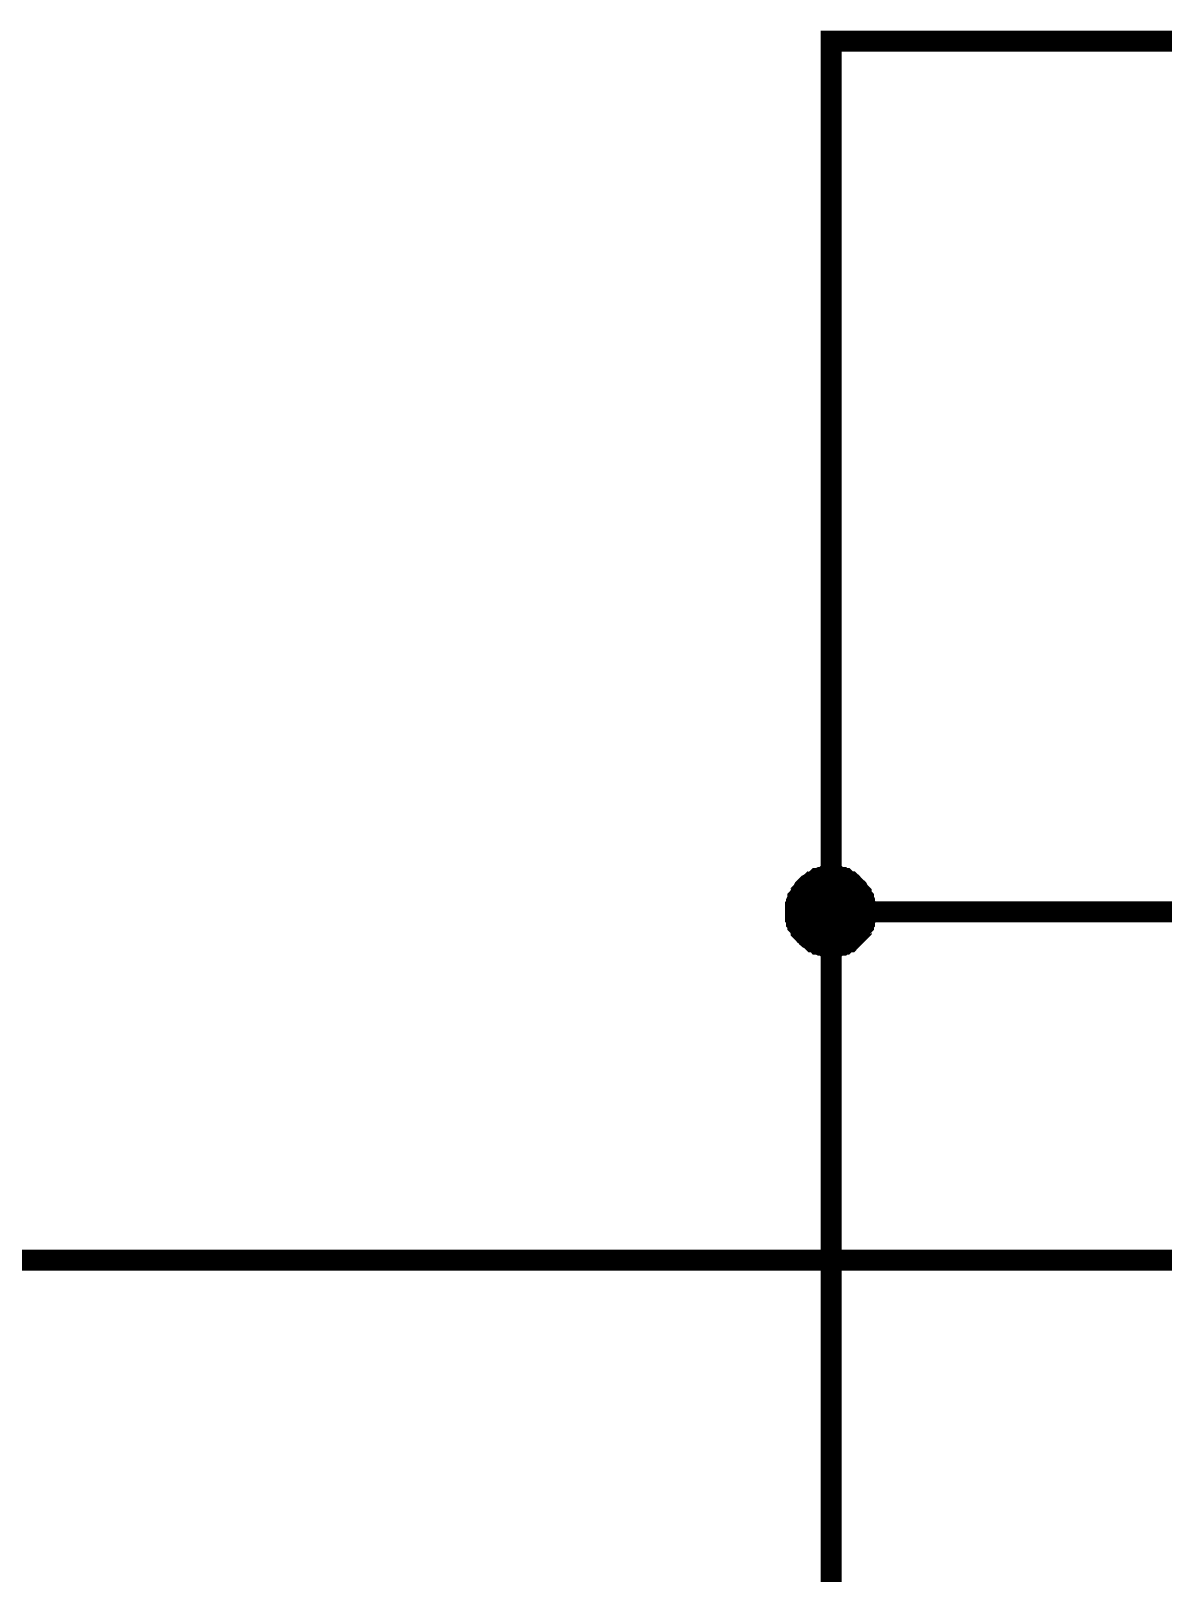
# Model space of a CAD drawing. Header units: millimetres. Extents: x -2024 to 917, y -725 to 13.
# Drawn here: x -1897.92 to -1881.66, y -163.67 to -141.52 of the extents above; entities that cross this region are included whole.
import ezdxf

# ---------------------------------------------------------------- set-up
doc = ezdxf.new("R2010")
doc.units = ezdxf.units.MM

msp = doc.modelspace()

# ---------------------------------------------------------------- linework, layer by layer
at = {"color": 7}
for points, const_width in [([(-1886.425, -154.169), (-1886.425, -141.667), (-1883.926, -141.667)], 0.3), ([(-1881.427, -141.667), (-1883.926, -141.667)], 0.3), ([(-1886.938, -154.169), (-1886.938, -154.136), (-1886.938, -154.12), (-1886.938, -154.087), (-1886.922, -154.07), (-1886.922, -154.037), (-1886.922, -154.02), (-1886.905, -153.987), (-1886.905, -153.971), (-1886.889, -153.954), (-1886.872, -153.921), (-1886.855, -153.904), (-1886.855, -153.888), (-1886.839, -153.871), (-1886.822, -153.838), (-1886.806, -153.822), (-1886.789, -153.805), (-1886.773, -153.789), (-1886.756, -153.772), (-1886.723, -153.755), (-1886.707, -153.739), (-1886.69, -153.739), (-1886.673, -153.722), (-1886.64, -153.706), (-1886.624, -153.689), (-1886.607, -153.689), (-1886.574, -153.673), (-1886.558, -153.673), (-1886.524, -153.673), (-1886.508, -153.656), (-1886.475, -153.656), (-1886.458, -153.656), (-1886.425, -153.656)], 0.3), ([(-1886.938, -154.169), (-1886.938, -154.136), (-1886.938, -154.12), (-1886.938, -154.087), (-1886.922, -154.07), (-1886.922, -154.037), (-1886.922, -154.02), (-1886.905, -153.987), (-1886.905, -153.971), (-1886.889, -153.954), (-1886.872, -153.921), (-1886.855, -153.904), (-1886.855, -153.888), (-1886.839, -153.871), (-1886.822, -153.838), (-1886.806, -153.822), (-1886.789, -153.805), (-1886.773, -153.789), (-1886.756, -153.772), (-1886.723, -153.755), (-1886.707, -153.739), (-1886.69, -153.739), (-1886.673, -153.722), (-1886.64, -153.706), (-1886.624, -153.689), (-1886.607, -153.689), (-1886.574, -153.673), (-1886.558, -153.673), (-1886.524, -153.673), (-1886.508, -153.656), (-1886.475, -153.656), (-1886.458, -153.656), (-1886.425, -153.656)], 0.3), ([(-1886.938, -154.169), (-1886.938, -154.136), (-1886.938, -154.12), (-1886.938, -154.087), (-1886.922, -154.07), (-1886.922, -154.037), (-1886.922, -154.02), (-1886.905, -153.987), (-1886.905, -153.971), (-1886.889, -153.954), (-1886.872, -153.921), (-1886.855, -153.904), (-1886.855, -153.888), (-1886.839, -153.871), (-1886.822, -153.838), (-1886.806, -153.822), (-1886.789, -153.805), (-1886.773, -153.789), (-1886.756, -153.772), (-1886.723, -153.755), (-1886.707, -153.739), (-1886.69, -153.739), (-1886.673, -153.722), (-1886.64, -153.706), (-1886.624, -153.689), (-1886.607, -153.689), (-1886.574, -153.673), (-1886.558, -153.673), (-1886.524, -153.673), (-1886.508, -153.656), (-1886.475, -153.656), (-1886.458, -153.656), (-1886.425, -153.656)], 0.3), ([(-1886.938, -154.169), (-1886.938, -154.136), (-1886.938, -154.12), (-1886.938, -154.087), (-1886.922, -154.07), (-1886.922, -154.037), (-1886.922, -154.02), (-1886.905, -153.987), (-1886.905, -153.971), (-1886.889, -153.954), (-1886.872, -153.921), (-1886.855, -153.904), (-1886.855, -153.888), (-1886.839, -153.871), (-1886.822, -153.838), (-1886.806, -153.822), (-1886.789, -153.805), (-1886.773, -153.789), (-1886.756, -153.772), (-1886.723, -153.755), (-1886.707, -153.739), (-1886.69, -153.739), (-1886.673, -153.722), (-1886.64, -153.706), (-1886.624, -153.689), (-1886.607, -153.689), (-1886.574, -153.673), (-1886.558, -153.673), (-1886.524, -153.673), (-1886.508, -153.656), (-1886.475, -153.656), (-1886.458, -153.656), (-1886.425, -153.656)], 0.3), ([(-1886.938, -154.169), (-1886.938, -154.136), (-1886.938, -154.12), (-1886.938, -154.087), (-1886.922, -154.07), (-1886.922, -154.037), (-1886.922, -154.02), (-1886.905, -153.987), (-1886.905, -153.971), (-1886.889, -153.954), (-1886.872, -153.921), (-1886.855, -153.904), (-1886.855, -153.888), (-1886.839, -153.871), (-1886.822, -153.838), (-1886.806, -153.822), (-1886.789, -153.805), (-1886.773, -153.789), (-1886.756, -153.772), (-1886.723, -153.755), (-1886.707, -153.739), (-1886.69, -153.739), (-1886.673, -153.722), (-1886.64, -153.706), (-1886.624, -153.689), (-1886.607, -153.689), (-1886.574, -153.673), (-1886.558, -153.673), (-1886.524, -153.673), (-1886.508, -153.656), (-1886.475, -153.656), (-1886.458, -153.656), (-1886.425, -153.656)], 0.0991), ([(-1886.938, -154.169), (-1886.938, -154.136), (-1886.938, -154.12), (-1886.938, -154.087), (-1886.922, -154.07), (-1886.922, -154.037), (-1886.922, -154.02), (-1886.905, -153.987), (-1886.905, -153.971), (-1886.889, -153.954), (-1886.872, -153.921), (-1886.855, -153.904), (-1886.855, -153.888), (-1886.839, -153.871), (-1886.822, -153.838), (-1886.806, -153.822), (-1886.789, -153.805), (-1886.773, -153.789), (-1886.756, -153.772), (-1886.723, -153.755), (-1886.707, -153.739), (-1886.69, -153.739), (-1886.673, -153.722), (-1886.64, -153.706), (-1886.624, -153.689), (-1886.607, -153.689), (-1886.574, -153.673), (-1886.558, -153.673), (-1886.524, -153.673), (-1886.508, -153.656), (-1886.475, -153.656), (-1886.458, -153.656), (-1886.425, -153.656)], 0.0991), ([(-1886.938, -154.169), (-1886.938, -154.136), (-1886.938, -154.12), (-1886.938, -154.087), (-1886.922, -154.07), (-1886.922, -154.037), (-1886.922, -154.02), (-1886.905, -153.987), (-1886.905, -153.971), (-1886.889, -153.954), (-1886.872, -153.921), (-1886.855, -153.904), (-1886.855, -153.888), (-1886.839, -153.871), (-1886.822, -153.838), (-1886.806, -153.822), (-1886.789, -153.805), (-1886.773, -153.789), (-1886.756, -153.772), (-1886.723, -153.755), (-1886.707, -153.739), (-1886.69, -153.739), (-1886.673, -153.722), (-1886.64, -153.706), (-1886.624, -153.689), (-1886.607, -153.689), (-1886.574, -153.673), (-1886.558, -153.673), (-1886.524, -153.673), (-1886.508, -153.656), (-1886.475, -153.656), (-1886.458, -153.656), (-1886.425, -153.656)], 0.0991), ([(-1886.938, -154.169), (-1886.938, -154.136), (-1886.938, -154.12), (-1886.938, -154.087), (-1886.922, -154.07), (-1886.922, -154.037), (-1886.922, -154.02), (-1886.905, -153.987), (-1886.905, -153.971), (-1886.889, -153.954), (-1886.872, -153.921), (-1886.855, -153.904), (-1886.855, -153.888), (-1886.839, -153.871), (-1886.822, -153.838), (-1886.806, -153.822), (-1886.789, -153.805), (-1886.773, -153.789), (-1886.756, -153.772), (-1886.723, -153.755), (-1886.707, -153.739), (-1886.69, -153.739), (-1886.673, -153.722), (-1886.64, -153.706), (-1886.624, -153.689), (-1886.607, -153.689), (-1886.574, -153.673), (-1886.558, -153.673), (-1886.524, -153.673), (-1886.508, -153.656), (-1886.475, -153.656), (-1886.458, -153.656), (-1886.425, -153.656)], 0.0991), ([(-1886.425, -153.656), (-1886.425, -153.656)], 0.3), ([(-1886.425, -153.656), (-1886.392, -153.656), (-1886.375, -153.656), (-1886.342, -153.656), (-1886.326, -153.673), (-1886.293, -153.673), (-1886.276, -153.673), (-1886.26, -153.689), (-1886.227, -153.689), (-1886.21, -153.706), (-1886.193, -153.722), (-1886.16, -153.739), (-1886.144, -153.739), (-1886.127, -153.755), (-1886.111, -153.772), (-1886.094, -153.789), (-1886.078, -153.805), (-1886.061, -153.822), (-1886.044, -153.838), (-1886.028, -153.871), (-1886.011, -153.888), (-1885.995, -153.904), (-1885.995, -153.921), (-1885.978, -153.954), (-1885.962, -153.971), (-1885.962, -153.987), (-1885.945, -154.02), (-1885.945, -154.037), (-1885.945, -154.07), (-1885.929, -154.087), (-1885.929, -154.12), (-1885.929, -154.136), (-1885.929, -154.169)], 0.3), ([(-1886.425, -153.656), (-1886.425, -153.656)], 0.3), ([(-1886.425, -153.656), (-1886.392, -153.656), (-1886.375, -153.656), (-1886.342, -153.656), (-1886.326, -153.673), (-1886.293, -153.673), (-1886.276, -153.673), (-1886.26, -153.689), (-1886.227, -153.689), (-1886.21, -153.706), (-1886.193, -153.722), (-1886.16, -153.739), (-1886.144, -153.739), (-1886.127, -153.755), (-1886.111, -153.772), (-1886.094, -153.789), (-1886.078, -153.805), (-1886.061, -153.822), (-1886.044, -153.838), (-1886.028, -153.871), (-1886.011, -153.888), (-1885.995, -153.904), (-1885.995, -153.921), (-1885.978, -153.954), (-1885.962, -153.971), (-1885.962, -153.987), (-1885.945, -154.02), (-1885.945, -154.037), (-1885.945, -154.07), (-1885.929, -154.087), (-1885.929, -154.12), (-1885.929, -154.136), (-1885.929, -154.169)], 0.3), ([(-1886.425, -153.656), (-1886.425, -153.656)], 0.3), ([(-1886.425, -153.656), (-1886.392, -153.656), (-1886.375, -153.656), (-1886.342, -153.656), (-1886.326, -153.673), (-1886.293, -153.673), (-1886.276, -153.673), (-1886.26, -153.689), (-1886.227, -153.689), (-1886.21, -153.706), (-1886.193, -153.722), (-1886.16, -153.739), (-1886.144, -153.739), (-1886.127, -153.755), (-1886.111, -153.772), (-1886.094, -153.789), (-1886.078, -153.805), (-1886.061, -153.822), (-1886.044, -153.838), (-1886.028, -153.871), (-1886.011, -153.888), (-1885.995, -153.904), (-1885.995, -153.921), (-1885.978, -153.954), (-1885.962, -153.971), (-1885.962, -153.987), (-1885.945, -154.02), (-1885.945, -154.037), (-1885.945, -154.07), (-1885.929, -154.087), (-1885.929, -154.12), (-1885.929, -154.136), (-1885.929, -154.169)], 0.3), ([(-1886.425, -153.656), (-1886.425, -153.656)], 0.3), ([(-1886.425, -153.656), (-1886.392, -153.656), (-1886.375, -153.656), (-1886.342, -153.656), (-1886.326, -153.673), (-1886.293, -153.673), (-1886.276, -153.673), (-1886.26, -153.689), (-1886.227, -153.689), (-1886.21, -153.706), (-1886.193, -153.722), (-1886.16, -153.739), (-1886.144, -153.739), (-1886.127, -153.755), (-1886.111, -153.772), (-1886.094, -153.789), (-1886.078, -153.805), (-1886.061, -153.822), (-1886.044, -153.838), (-1886.028, -153.871), (-1886.011, -153.888), (-1885.995, -153.904), (-1885.995, -153.921), (-1885.978, -153.954), (-1885.962, -153.971), (-1885.962, -153.987), (-1885.945, -154.02), (-1885.945, -154.037), (-1885.945, -154.07), (-1885.929, -154.087), (-1885.929, -154.12), (-1885.929, -154.136), (-1885.929, -154.169)], 0.3), ([(-1886.425, -153.656), (-1886.425, -153.656)], 0.0991), ([(-1886.425, -153.656), (-1886.392, -153.656), (-1886.375, -153.656), (-1886.342, -153.656), (-1886.326, -153.673), (-1886.293, -153.673), (-1886.276, -153.673), (-1886.26, -153.689), (-1886.227, -153.689), (-1886.21, -153.706), (-1886.193, -153.722), (-1886.16, -153.739), (-1886.144, -153.739), (-1886.127, -153.755), (-1886.111, -153.772), (-1886.094, -153.789), (-1886.078, -153.805), (-1886.061, -153.822), (-1886.044, -153.838), (-1886.028, -153.871), (-1886.011, -153.888), (-1885.995, -153.904), (-1885.995, -153.921), (-1885.978, -153.954), (-1885.962, -153.971), (-1885.962, -153.987), (-1885.945, -154.02), (-1885.945, -154.037), (-1885.945, -154.07), (-1885.929, -154.087), (-1885.929, -154.12), (-1885.929, -154.136), (-1885.929, -154.169)], 0.0991), ([(-1886.425, -153.656), (-1886.425, -153.656)], 0.0991), ([(-1886.425, -153.656), (-1886.392, -153.656), (-1886.375, -153.656), (-1886.342, -153.656), (-1886.326, -153.673), (-1886.293, -153.673), (-1886.276, -153.673), (-1886.26, -153.689), (-1886.227, -153.689), (-1886.21, -153.706), (-1886.193, -153.722), (-1886.16, -153.739), (-1886.144, -153.739), (-1886.127, -153.755), (-1886.111, -153.772), (-1886.094, -153.789), (-1886.078, -153.805), (-1886.061, -153.822), (-1886.044, -153.838), (-1886.028, -153.871), (-1886.011, -153.888), (-1885.995, -153.904), (-1885.995, -153.921), (-1885.978, -153.954), (-1885.962, -153.971), (-1885.962, -153.987), (-1885.945, -154.02), (-1885.945, -154.037), (-1885.945, -154.07), (-1885.929, -154.087), (-1885.929, -154.12), (-1885.929, -154.136), (-1885.929, -154.169)], 0.0991), ([(-1886.425, -153.656), (-1886.425, -153.656)], 0.0991), ([(-1886.425, -153.656), (-1886.392, -153.656), (-1886.375, -153.656), (-1886.342, -153.656), (-1886.326, -153.673), (-1886.293, -153.673), (-1886.276, -153.673), (-1886.26, -153.689), (-1886.227, -153.689), (-1886.21, -153.706), (-1886.193, -153.722), (-1886.16, -153.739), (-1886.144, -153.739), (-1886.127, -153.755), (-1886.111, -153.772), (-1886.094, -153.789), (-1886.078, -153.805), (-1886.061, -153.822), (-1886.044, -153.838), (-1886.028, -153.871), (-1886.011, -153.888), (-1885.995, -153.904), (-1885.995, -153.921), (-1885.978, -153.954), (-1885.962, -153.971), (-1885.962, -153.987), (-1885.945, -154.02), (-1885.945, -154.037), (-1885.945, -154.07), (-1885.929, -154.087), (-1885.929, -154.12), (-1885.929, -154.136), (-1885.929, -154.169)], 0.0991), ([(-1886.425, -153.656), (-1886.425, -153.656)], 0.0991), ([(-1886.425, -153.656), (-1886.392, -153.656), (-1886.375, -153.656), (-1886.342, -153.656), (-1886.326, -153.673), (-1886.293, -153.673), (-1886.276, -153.673), (-1886.26, -153.689), (-1886.227, -153.689), (-1886.21, -153.706), (-1886.193, -153.722), (-1886.16, -153.739), (-1886.144, -153.739), (-1886.127, -153.755), (-1886.111, -153.772), (-1886.094, -153.789), (-1886.078, -153.805), (-1886.061, -153.822), (-1886.044, -153.838), (-1886.028, -153.871), (-1886.011, -153.888), (-1885.995, -153.904), (-1885.995, -153.921), (-1885.978, -153.954), (-1885.962, -153.971), (-1885.962, -153.987), (-1885.945, -154.02), (-1885.945, -154.037), (-1885.945, -154.07), (-1885.929, -154.087), (-1885.929, -154.12), (-1885.929, -154.136), (-1885.929, -154.169)], 0.0991), ([(-1886.425, -154.666), (-1886.458, -154.666), (-1886.475, -154.666), (-1886.508, -154.666), (-1886.524, -154.65), (-1886.558, -154.65), (-1886.574, -154.65), (-1886.607, -154.633), (-1886.624, -154.633), (-1886.64, -154.616), (-1886.673, -154.6), (-1886.69, -154.6), (-1886.707, -154.583), (-1886.723, -154.567), (-1886.756, -154.55), (-1886.773, -154.534), (-1886.789, -154.517), (-1886.806, -154.501), (-1886.822, -154.484), (-1886.839, -154.467), (-1886.855, -154.451), (-1886.855, -154.434), (-1886.872, -154.401), (-1886.889, -154.385), (-1886.905, -154.368), (-1886.905, -154.335), (-1886.922, -154.318), (-1886.922, -154.302), (-1886.922, -154.269), (-1886.938, -154.252), (-1886.938, -154.219), (-1886.938, -154.203), (-1886.938, -154.169)], 0.3), ([(-1886.938, -154.169), (-1886.938, -154.169)], 0.3), ([(-1886.425, -154.666), (-1886.458, -154.666), (-1886.475, -154.666), (-1886.508, -154.666), (-1886.524, -154.65), (-1886.558, -154.65), (-1886.574, -154.65), (-1886.607, -154.633), (-1886.624, -154.633), (-1886.64, -154.616), (-1886.673, -154.6), (-1886.69, -154.6), (-1886.707, -154.583), (-1886.723, -154.567), (-1886.756, -154.55), (-1886.773, -154.534), (-1886.789, -154.517), (-1886.806, -154.501), (-1886.822, -154.484), (-1886.839, -154.467), (-1886.855, -154.451), (-1886.855, -154.434), (-1886.872, -154.401), (-1886.889, -154.385), (-1886.905, -154.368), (-1886.905, -154.335), (-1886.922, -154.318), (-1886.922, -154.302), (-1886.922, -154.269), (-1886.938, -154.252), (-1886.938, -154.219), (-1886.938, -154.203), (-1886.938, -154.169)], 0.3), ([(-1886.938, -154.169), (-1886.938, -154.169)], 0.3), ([(-1886.425, -154.666), (-1886.458, -154.666), (-1886.475, -154.666), (-1886.508, -154.666), (-1886.524, -154.65), (-1886.558, -154.65), (-1886.574, -154.65), (-1886.607, -154.633), (-1886.624, -154.633), (-1886.64, -154.616), (-1886.673, -154.6), (-1886.69, -154.6), (-1886.707, -154.583), (-1886.723, -154.567), (-1886.756, -154.55), (-1886.773, -154.534), (-1886.789, -154.517), (-1886.806, -154.501), (-1886.822, -154.484), (-1886.839, -154.467), (-1886.855, -154.451), (-1886.855, -154.434), (-1886.872, -154.401), (-1886.889, -154.385), (-1886.905, -154.368), (-1886.905, -154.335), (-1886.922, -154.318), (-1886.922, -154.302), (-1886.922, -154.269), (-1886.938, -154.252), (-1886.938, -154.219), (-1886.938, -154.203), (-1886.938, -154.169)], 0.3), ([(-1886.938, -154.169), (-1886.938, -154.169)], 0.3), ([(-1886.425, -154.666), (-1886.458, -154.666), (-1886.475, -154.666), (-1886.508, -154.666), (-1886.524, -154.65), (-1886.558, -154.65), (-1886.574, -154.65), (-1886.607, -154.633), (-1886.624, -154.633), (-1886.64, -154.616), (-1886.673, -154.6), (-1886.69, -154.6), (-1886.707, -154.583), (-1886.723, -154.567), (-1886.756, -154.55), (-1886.773, -154.534), (-1886.789, -154.517), (-1886.806, -154.501), (-1886.822, -154.484), (-1886.839, -154.467), (-1886.855, -154.451), (-1886.855, -154.434), (-1886.872, -154.401), (-1886.889, -154.385), (-1886.905, -154.368), (-1886.905, -154.335), (-1886.922, -154.318), (-1886.922, -154.302), (-1886.922, -154.269), (-1886.938, -154.252), (-1886.938, -154.219), (-1886.938, -154.203), (-1886.938, -154.169)], 0.3), ([(-1886.938, -154.169), (-1886.938, -154.169)], 0.3), ([(-1886.425, -154.666), (-1886.458, -154.666), (-1886.475, -154.666), (-1886.508, -154.666), (-1886.524, -154.65), (-1886.558, -154.65), (-1886.574, -154.65), (-1886.607, -154.633), (-1886.624, -154.633), (-1886.64, -154.616), (-1886.673, -154.6), (-1886.69, -154.6), (-1886.707, -154.583), (-1886.723, -154.567), (-1886.756, -154.55), (-1886.773, -154.534), (-1886.789, -154.517), (-1886.806, -154.501), (-1886.822, -154.484), (-1886.839, -154.467), (-1886.855, -154.451), (-1886.855, -154.434), (-1886.872, -154.401), (-1886.889, -154.385), (-1886.905, -154.368), (-1886.905, -154.335), (-1886.922, -154.318), (-1886.922, -154.302), (-1886.922, -154.269), (-1886.938, -154.252), (-1886.938, -154.219), (-1886.938, -154.203), (-1886.938, -154.169)], 0.0991), ([(-1886.938, -154.169), (-1886.938, -154.169)], 0.0991), ([(-1886.425, -154.666), (-1886.458, -154.666), (-1886.475, -154.666), (-1886.508, -154.666), (-1886.524, -154.65), (-1886.558, -154.65), (-1886.574, -154.65), (-1886.607, -154.633), (-1886.624, -154.633), (-1886.64, -154.616), (-1886.673, -154.6), (-1886.69, -154.6), (-1886.707, -154.583), (-1886.723, -154.567), (-1886.756, -154.55), (-1886.773, -154.534), (-1886.789, -154.517), (-1886.806, -154.501), (-1886.822, -154.484), (-1886.839, -154.467), (-1886.855, -154.451), (-1886.855, -154.434), (-1886.872, -154.401), (-1886.889, -154.385), (-1886.905, -154.368), (-1886.905, -154.335), (-1886.922, -154.318), (-1886.922, -154.302), (-1886.922, -154.269), (-1886.938, -154.252), (-1886.938, -154.219), (-1886.938, -154.203), (-1886.938, -154.169)], 0.0991), ([(-1886.938, -154.169), (-1886.938, -154.169)], 0.0991), ([(-1886.425, -154.666), (-1886.458, -154.666), (-1886.475, -154.666), (-1886.508, -154.666), (-1886.524, -154.65), (-1886.558, -154.65), (-1886.574, -154.65), (-1886.607, -154.633), (-1886.624, -154.633), (-1886.64, -154.616), (-1886.673, -154.6), (-1886.69, -154.6), (-1886.707, -154.583), (-1886.723, -154.567), (-1886.756, -154.55), (-1886.773, -154.534), (-1886.789, -154.517), (-1886.806, -154.501), (-1886.822, -154.484), (-1886.839, -154.467), (-1886.855, -154.451), (-1886.855, -154.434), (-1886.872, -154.401), (-1886.889, -154.385), (-1886.905, -154.368), (-1886.905, -154.335), (-1886.922, -154.318), (-1886.922, -154.302), (-1886.922, -154.269), (-1886.938, -154.252), (-1886.938, -154.219), (-1886.938, -154.203), (-1886.938, -154.169)], 0.0991), ([(-1886.938, -154.169), (-1886.938, -154.169)], 0.0991), ([(-1886.425, -154.666), (-1886.458, -154.666), (-1886.475, -154.666), (-1886.508, -154.666), (-1886.524, -154.65), (-1886.558, -154.65), (-1886.574, -154.65), (-1886.607, -154.633), (-1886.624, -154.633), (-1886.64, -154.616), (-1886.673, -154.6), (-1886.69, -154.6), (-1886.707, -154.583), (-1886.723, -154.567), (-1886.756, -154.55), (-1886.773, -154.534), (-1886.789, -154.517), (-1886.806, -154.501), (-1886.822, -154.484), (-1886.839, -154.467), (-1886.855, -154.451), (-1886.855, -154.434), (-1886.872, -154.401), (-1886.889, -154.385), (-1886.905, -154.368), (-1886.905, -154.335), (-1886.922, -154.318), (-1886.922, -154.302), (-1886.922, -154.269), (-1886.938, -154.252), (-1886.938, -154.219), (-1886.938, -154.203), (-1886.938, -154.169)], 0.0991), ([(-1886.938, -154.169), (-1886.938, -154.169)], 0.0991), ([(-1886.425, -161.671), (-1886.425, -154.169), (-1873.929, -154.169)], 0.3), ([(-1885.929, -154.169), (-1885.929, -154.203), (-1885.929, -154.219), (-1885.929, -154.252), (-1885.945, -154.269), (-1885.945, -154.302), (-1885.945, -154.318), (-1885.962, -154.335), (-1885.962, -154.368), (-1885.978, -154.385), (-1885.995, -154.401), (-1885.995, -154.434), (-1886.011, -154.451), (-1886.028, -154.467), (-1886.044, -154.484), (-1886.061, -154.501), (-1886.078, -154.517), (-1886.094, -154.534), (-1886.111, -154.55), (-1886.127, -154.567), (-1886.144, -154.583), (-1886.16, -154.6), (-1886.193, -154.6), (-1886.21, -154.616), (-1886.227, -154.633), (-1886.26, -154.633), (-1886.276, -154.65), (-1886.293, -154.65), (-1886.326, -154.65), (-1886.342, -154.666), (-1886.375, -154.666), (-1886.392, -154.666), (-1886.425, -154.666)], 0.3), ([(-1885.929, -154.169), (-1885.929, -154.203), (-1885.929, -154.219), (-1885.929, -154.252), (-1885.945, -154.269), (-1885.945, -154.302), (-1885.945, -154.318), (-1885.962, -154.335), (-1885.962, -154.368), (-1885.978, -154.385), (-1885.995, -154.401), (-1885.995, -154.434), (-1886.011, -154.451), (-1886.028, -154.467), (-1886.044, -154.484), (-1886.061, -154.501), (-1886.078, -154.517), (-1886.094, -154.534), (-1886.111, -154.55), (-1886.127, -154.567), (-1886.144, -154.583), (-1886.16, -154.6), (-1886.193, -154.6), (-1886.21, -154.616), (-1886.227, -154.633), (-1886.26, -154.633), (-1886.276, -154.65), (-1886.293, -154.65), (-1886.326, -154.65), (-1886.342, -154.666), (-1886.375, -154.666), (-1886.392, -154.666), (-1886.425, -154.666)], 0.3), ([(-1885.929, -154.169), (-1885.929, -154.203), (-1885.929, -154.219), (-1885.929, -154.252), (-1885.945, -154.269), (-1885.945, -154.302), (-1885.945, -154.318), (-1885.962, -154.335), (-1885.962, -154.368), (-1885.978, -154.385), (-1885.995, -154.401), (-1885.995, -154.434), (-1886.011, -154.451), (-1886.028, -154.467), (-1886.044, -154.484), (-1886.061, -154.501), (-1886.078, -154.517), (-1886.094, -154.534), (-1886.111, -154.55), (-1886.127, -154.567), (-1886.144, -154.583), (-1886.16, -154.6), (-1886.193, -154.6), (-1886.21, -154.616), (-1886.227, -154.633), (-1886.26, -154.633), (-1886.276, -154.65), (-1886.293, -154.65), (-1886.326, -154.65), (-1886.342, -154.666), (-1886.375, -154.666), (-1886.392, -154.666), (-1886.425, -154.666)], 0.3), ([(-1885.929, -154.169), (-1885.929, -154.203), (-1885.929, -154.219), (-1885.929, -154.252), (-1885.945, -154.269), (-1885.945, -154.302), (-1885.945, -154.318), (-1885.962, -154.335), (-1885.962, -154.368), (-1885.978, -154.385), (-1885.995, -154.401), (-1885.995, -154.434), (-1886.011, -154.451), (-1886.028, -154.467), (-1886.044, -154.484), (-1886.061, -154.501), (-1886.078, -154.517), (-1886.094, -154.534), (-1886.111, -154.55), (-1886.127, -154.567), (-1886.144, -154.583), (-1886.16, -154.6), (-1886.193, -154.6), (-1886.21, -154.616), (-1886.227, -154.633), (-1886.26, -154.633), (-1886.276, -154.65), (-1886.293, -154.65), (-1886.326, -154.65), (-1886.342, -154.666), (-1886.375, -154.666), (-1886.392, -154.666), (-1886.425, -154.666)], 0.3), ([(-1885.929, -154.169), (-1885.929, -154.203), (-1885.929, -154.219), (-1885.929, -154.252), (-1885.945, -154.269), (-1885.945, -154.302), (-1885.945, -154.318), (-1885.962, -154.335), (-1885.962, -154.368), (-1885.978, -154.385), (-1885.995, -154.401), (-1885.995, -154.434), (-1886.011, -154.451), (-1886.028, -154.467), (-1886.044, -154.484), (-1886.061, -154.501), (-1886.078, -154.517), (-1886.094, -154.534), (-1886.111, -154.55), (-1886.127, -154.567), (-1886.144, -154.583), (-1886.16, -154.6), (-1886.193, -154.6), (-1886.21, -154.616), (-1886.227, -154.633), (-1886.26, -154.633), (-1886.276, -154.65), (-1886.293, -154.65), (-1886.326, -154.65), (-1886.342, -154.666), (-1886.375, -154.666), (-1886.392, -154.666), (-1886.425, -154.666)], 0.0991), ([(-1885.929, -154.169), (-1885.929, -154.203), (-1885.929, -154.219), (-1885.929, -154.252), (-1885.945, -154.269), (-1885.945, -154.302), (-1885.945, -154.318), (-1885.962, -154.335), (-1885.962, -154.368), (-1885.978, -154.385), (-1885.995, -154.401), (-1885.995, -154.434), (-1886.011, -154.451), (-1886.028, -154.467), (-1886.044, -154.484), (-1886.061, -154.501), (-1886.078, -154.517), (-1886.094, -154.534), (-1886.111, -154.55), (-1886.127, -154.567), (-1886.144, -154.583), (-1886.16, -154.6), (-1886.193, -154.6), (-1886.21, -154.616), (-1886.227, -154.633), (-1886.26, -154.633), (-1886.276, -154.65), (-1886.293, -154.65), (-1886.326, -154.65), (-1886.342, -154.666), (-1886.375, -154.666), (-1886.392, -154.666), (-1886.425, -154.666)], 0.0991), ([(-1885.929, -154.169), (-1885.929, -154.203), (-1885.929, -154.219), (-1885.929, -154.252), (-1885.945, -154.269), (-1885.945, -154.302), (-1885.945, -154.318), (-1885.962, -154.335), (-1885.962, -154.368), (-1885.978, -154.385), (-1885.995, -154.401), (-1885.995, -154.434), (-1886.011, -154.451), (-1886.028, -154.467), (-1886.044, -154.484), (-1886.061, -154.501), (-1886.078, -154.517), (-1886.094, -154.534), (-1886.111, -154.55), (-1886.127, -154.567), (-1886.144, -154.583), (-1886.16, -154.6), (-1886.193, -154.6), (-1886.21, -154.616), (-1886.227, -154.633), (-1886.26, -154.633), (-1886.276, -154.65), (-1886.293, -154.65), (-1886.326, -154.65), (-1886.342, -154.666), (-1886.375, -154.666), (-1886.392, -154.666), (-1886.425, -154.666)], 0.0991), ([(-1885.929, -154.169), (-1885.929, -154.203), (-1885.929, -154.219), (-1885.929, -154.252), (-1885.945, -154.269), (-1885.945, -154.302), (-1885.945, -154.318), (-1885.962, -154.335), (-1885.962, -154.368), (-1885.978, -154.385), (-1885.995, -154.401), (-1885.995, -154.434), (-1886.011, -154.451), (-1886.028, -154.467), (-1886.044, -154.484), (-1886.061, -154.501), (-1886.078, -154.517), (-1886.094, -154.534), (-1886.111, -154.55), (-1886.127, -154.567), (-1886.144, -154.583), (-1886.16, -154.6), (-1886.193, -154.6), (-1886.21, -154.616), (-1886.227, -154.633), (-1886.26, -154.633), (-1886.276, -154.65), (-1886.293, -154.65), (-1886.326, -154.65), (-1886.342, -154.666), (-1886.375, -154.666), (-1886.392, -154.666), (-1886.425, -154.666)], 0.0991), ([(-1885.929, -154.169), (-1885.929, -154.169), (-1885.929, -154.169), (-1885.929, -154.169), (-1885.929, -154.169), (-1885.929, -154.169), (-1885.929, -154.169), (-1885.929, -154.169), (-1885.929, -154.169), (-1885.929, -154.169), (-1885.929, -154.169), (-1885.929, -154.169), (-1885.929, -154.169), (-1885.929, -154.169), (-1885.929, -154.169), (-1885.929, -154.169), (-1885.929, -154.169), (-1885.929, -154.169), (-1885.929, -154.169), (-1885.929, -154.169), (-1885.929, -154.169), (-1885.929, -154.169), (-1885.929, -154.169), (-1885.929, -154.169), (-1885.929, -154.169), (-1885.929, -154.169), (-1885.929, -154.169), (-1885.929, -154.169), (-1885.929, -154.169), (-1885.929, -154.169), (-1885.929, -154.169), (-1885.929, -154.169), (-1885.929, -154.169)], 0.3), ([(-1885.929, -154.169), (-1885.929, -154.169)], 0.3), ([(-1885.929, -154.169), (-1885.929, -154.169), (-1885.929, -154.169), (-1885.929, -154.169), (-1885.929, -154.169), (-1885.929, -154.169), (-1885.929, -154.169), (-1885.929, -154.169), (-1885.929, -154.169), (-1885.929, -154.169), (-1885.929, -154.169), (-1885.929, -154.169), (-1885.929, -154.169), (-1885.929, -154.169), (-1885.929, -154.169), (-1885.929, -154.169), (-1885.929, -154.169), (-1885.929, -154.169), (-1885.929, -154.169), (-1885.929, -154.169), (-1885.929, -154.169), (-1885.929, -154.169), (-1885.929, -154.169), (-1885.929, -154.169), (-1885.929, -154.169), (-1885.929, -154.169), (-1885.929, -154.169), (-1885.929, -154.169), (-1885.929, -154.169), (-1885.929, -154.169), (-1885.929, -154.169), (-1885.929, -154.169), (-1885.929, -154.169)], 0.3), ([(-1885.929, -154.169), (-1885.929, -154.169)], 0.3), ([(-1885.929, -154.169), (-1885.929, -154.169), (-1885.929, -154.169), (-1885.929, -154.169), (-1885.929, -154.169), (-1885.929, -154.169), (-1885.929, -154.169), (-1885.929, -154.169), (-1885.929, -154.169), (-1885.929, -154.169), (-1885.929, -154.169), (-1885.929, -154.169), (-1885.929, -154.169), (-1885.929, -154.169), (-1885.929, -154.169), (-1885.929, -154.169), (-1885.929, -154.169), (-1885.929, -154.169), (-1885.929, -154.169), (-1885.929, -154.169), (-1885.929, -154.169), (-1885.929, -154.169), (-1885.929, -154.169), (-1885.929, -154.169), (-1885.929, -154.169), (-1885.929, -154.169), (-1885.929, -154.169), (-1885.929, -154.169), (-1885.929, -154.169), (-1885.929, -154.169), (-1885.929, -154.169), (-1885.929, -154.169), (-1885.929, -154.169)], 0.3), ([(-1885.929, -154.169), (-1885.929, -154.169)], 0.3), ([(-1885.929, -154.169), (-1885.929, -154.169), (-1885.929, -154.169), (-1885.929, -154.169), (-1885.929, -154.169), (-1885.929, -154.169), (-1885.929, -154.169), (-1885.929, -154.169), (-1885.929, -154.169), (-1885.929, -154.169), (-1885.929, -154.169), (-1885.929, -154.169), (-1885.929, -154.169), (-1885.929, -154.169), (-1885.929, -154.169), (-1885.929, -154.169), (-1885.929, -154.169), (-1885.929, -154.169), (-1885.929, -154.169), (-1885.929, -154.169), (-1885.929, -154.169), (-1885.929, -154.169), (-1885.929, -154.169), (-1885.929, -154.169), (-1885.929, -154.169), (-1885.929, -154.169), (-1885.929, -154.169), (-1885.929, -154.169), (-1885.929, -154.169), (-1885.929, -154.169), (-1885.929, -154.169), (-1885.929, -154.169), (-1885.929, -154.169)], 0.3), ([(-1885.929, -154.169), (-1885.929, -154.169)], 0.3), ([(-1885.929, -154.169), (-1885.929, -154.169), (-1885.929, -154.169), (-1885.929, -154.169), (-1885.929, -154.169), (-1885.929, -154.169), (-1885.929, -154.169), (-1885.929, -154.169), (-1885.929, -154.169), (-1885.929, -154.169), (-1885.929, -154.169), (-1885.929, -154.169), (-1885.929, -154.169), (-1885.929, -154.169), (-1885.929, -154.169), (-1885.929, -154.169), (-1885.929, -154.169), (-1885.929, -154.169), (-1885.929, -154.169), (-1885.929, -154.169), (-1885.929, -154.169), (-1885.929, -154.169), (-1885.929, -154.169), (-1885.929, -154.169), (-1885.929, -154.169), (-1885.929, -154.169), (-1885.929, -154.169), (-1885.929, -154.169), (-1885.929, -154.169), (-1885.929, -154.169), (-1885.929, -154.169), (-1885.929, -154.169), (-1885.929, -154.169)], 0.0991), ([(-1885.929, -154.169), (-1885.929, -154.169)], 0.0991), ([(-1885.929, -154.169), (-1885.929, -154.169), (-1885.929, -154.169), (-1885.929, -154.169), (-1885.929, -154.169), (-1885.929, -154.169), (-1885.929, -154.169), (-1885.929, -154.169), (-1885.929, -154.169), (-1885.929, -154.169), (-1885.929, -154.169), (-1885.929, -154.169), (-1885.929, -154.169), (-1885.929, -154.169), (-1885.929, -154.169), (-1885.929, -154.169), (-1885.929, -154.169), (-1885.929, -154.169), (-1885.929, -154.169), (-1885.929, -154.169), (-1885.929, -154.169), (-1885.929, -154.169), (-1885.929, -154.169), (-1885.929, -154.169), (-1885.929, -154.169), (-1885.929, -154.169), (-1885.929, -154.169), (-1885.929, -154.169), (-1885.929, -154.169), (-1885.929, -154.169), (-1885.929, -154.169), (-1885.929, -154.169), (-1885.929, -154.169)], 0.0991), ([(-1885.929, -154.169), (-1885.929, -154.169)], 0.0991), ([(-1885.929, -154.169), (-1885.929, -154.169), (-1885.929, -154.169), (-1885.929, -154.169), (-1885.929, -154.169), (-1885.929, -154.169), (-1885.929, -154.169), (-1885.929, -154.169), (-1885.929, -154.169), (-1885.929, -154.169), (-1885.929, -154.169), (-1885.929, -154.169), (-1885.929, -154.169), (-1885.929, -154.169), (-1885.929, -154.169), (-1885.929, -154.169), (-1885.929, -154.169), (-1885.929, -154.169), (-1885.929, -154.169), (-1885.929, -154.169), (-1885.929, -154.169), (-1885.929, -154.169), (-1885.929, -154.169), (-1885.929, -154.169), (-1885.929, -154.169), (-1885.929, -154.169), (-1885.929, -154.169), (-1885.929, -154.169), (-1885.929, -154.169), (-1885.929, -154.169), (-1885.929, -154.169), (-1885.929, -154.169), (-1885.929, -154.169)], 0.0991), ([(-1885.929, -154.169), (-1885.929, -154.169)], 0.0991), ([(-1885.929, -154.169), (-1885.929, -154.169), (-1885.929, -154.169), (-1885.929, -154.169), (-1885.929, -154.169), (-1885.929, -154.169), (-1885.929, -154.169), (-1885.929, -154.169), (-1885.929, -154.169), (-1885.929, -154.169), (-1885.929, -154.169), (-1885.929, -154.169), (-1885.929, -154.169), (-1885.929, -154.169), (-1885.929, -154.169), (-1885.929, -154.169), (-1885.929, -154.169), (-1885.929, -154.169), (-1885.929, -154.169), (-1885.929, -154.169), (-1885.929, -154.169), (-1885.929, -154.169), (-1885.929, -154.169), (-1885.929, -154.169), (-1885.929, -154.169), (-1885.929, -154.169), (-1885.929, -154.169), (-1885.929, -154.169), (-1885.929, -154.169), (-1885.929, -154.169), (-1885.929, -154.169), (-1885.929, -154.169), (-1885.929, -154.169)], 0.0991), ([(-1885.929, -154.169), (-1885.929, -154.169)], 0.0991), ([(-1906.419, -159.17), (-1898.921, -159.17), (-1873.929, -159.17)], 0.3), ([(-1886.425, -164.171), (-1886.425, -161.671)], 0.3)]:
    msp.add_lwpolyline(points, dxfattribs=dict(at, const_width=const_width))
at = {"color": 7, "const_width": 0.508}
msp.add_lwpolyline([(-1886.706, -154.158, 1), (-1886.198, -154.158, 1)], format="xyb", close=True, dxfattribs=at)

doc.saveas('drawing.dxf')
